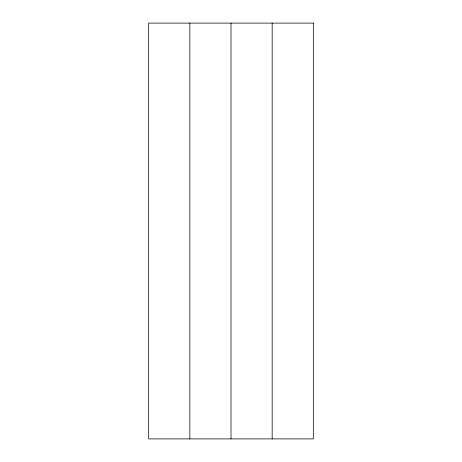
<?xml version="1.0" encoding="UTF-8"?>
<svg xmlns="http://www.w3.org/2000/svg" width="462" height="462" viewBox="0 0 462 462"><rect width="100%" height="100%" fill="white"/><g stroke="black" fill="none" stroke-linecap="round" stroke-linejoin="round"><path stroke-width="0.69" d="M272.164 23.1L272.164 438.9M231 23.1L231 438.9M189.836 23.1L189.836 438.9M313.323 23.1L148.677 23.1L148.677 438.9L313.323 438.9L313.323 23.1"/></g></svg>
